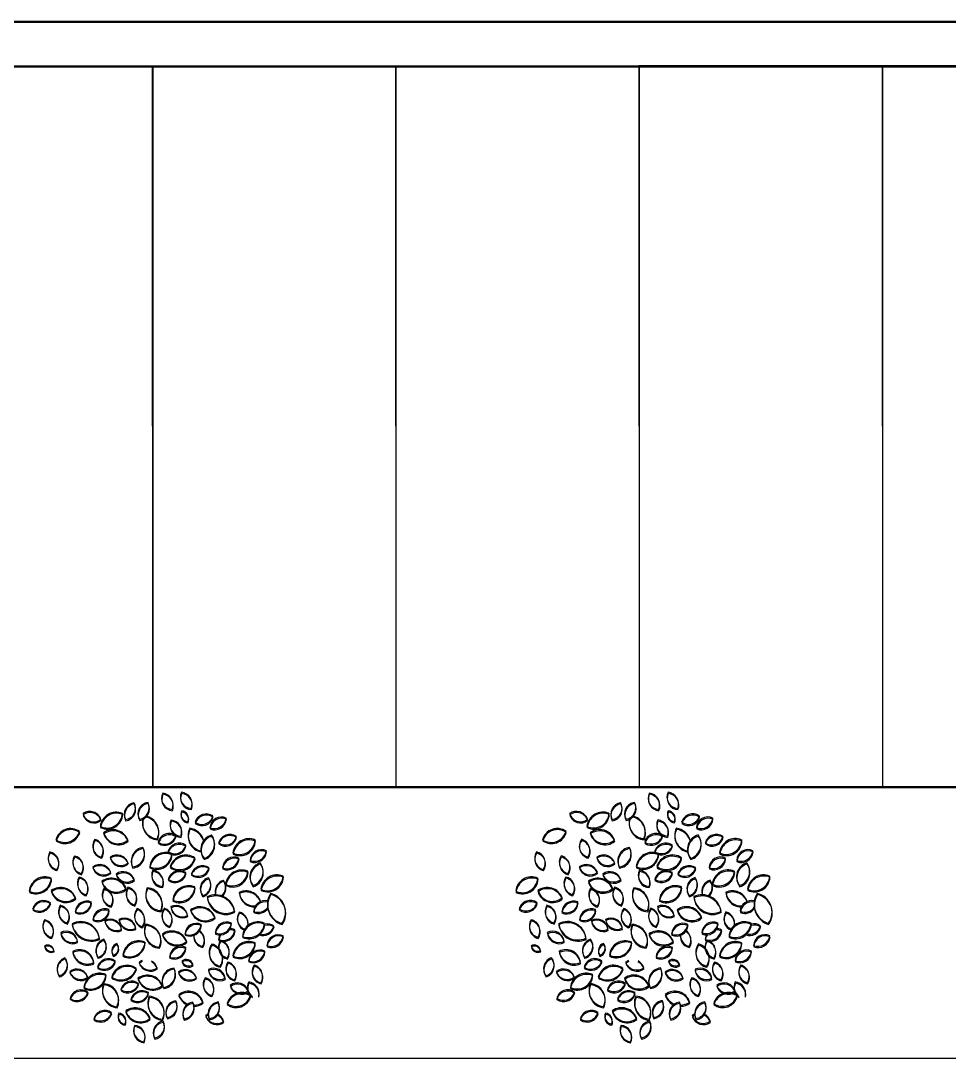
# Model space of a CAD drawing. Header units: inches. Extents: x 15 to 22798, y 21 to 21519.
# Drawn here: x 15857 to 15960.1, y 13372.7 to 13487.8 of the extents above; entities that cross this region are included whole.
import ezdxf

# ---------------------------------------------------------------- set-up
doc = ezdxf.new("R2010")
doc.units = ezdxf.units.IN
doc.header["$MEASUREMENT"] = 0
doc.layers.add('ARREDAMENTO', color=8, linetype='Continuous', lineweight=13)

msp = doc.modelspace()

# ---------------------------------------------------------------- linework, layer by layer
for p, q in [((15682.64, 13487.79), (16060.64, 13487.85)), ((15682.68, 13487.69), (16060.68, 13487.69)), ((16060.64, 13482.85), (15696.64, 13482.79)), ((16060.68, 13482.69), (15696.68, 13482.69)), ((15871.64, 13482.82), (15844.64, 13482.81)), ((15871.68, 13482.69), (15844.68, 13482.69)), ((15898.64, 13482.82), (15871.64, 13482.82)), ((15871.64, 13482.82), (15871.66, 13402.82)), ((15898.68, 13482.69), (15871.68, 13482.69)), ((15871.68, 13482.69), (15871.68, 13402.69)), ((15925.64, 13482.83), (15898.64, 13482.82)), ((15898.64, 13482.82), (15898.66, 13402.82)), ((15925.68, 13482.69), (15898.68, 13482.69)), ((15898.68, 13482.69), (15898.68, 13402.69)), ((15952.64, 13482.83), (15925.64, 13482.83)), ((15925.64, 13482.83), (15925.66, 13402.83)), ((15952.68, 13482.69), (15925.68, 13482.69)), ((15925.68, 13482.69), (15925.68, 13402.69)), ((15979.64, 13482.84), (15952.64, 13482.83)), ((15952.64, 13482.83), (15952.66, 13402.83)), ((15979.68, 13482.69), (15952.68, 13482.69)), ((15952.68, 13482.69), (15952.68, 13402.69)), ((16060.66, 13402.85), (15682.66, 13402.79)), ((16060.68, 13402.69), (15682.68, 13402.69)), ((14871.45, 13372.68), (16901.65, 13372.69)), ((15005.71, 13372.69), (16436.67, 13372.69)), ((15682.68, 13372.69), (16060.68, 13372.69))]:
    msp.add_line(p, q)
at = {"layer": 'ARREDAMENTO', "linetype": 'ByBlock', "lineweight": -3}
for centre, radius, start, end in [((15873.92, 13401.55), 1.26, 153.3945, 266.0501), ((15873.95, 13401.42), 1.26, 153.3851, 266.0407), ((15872.63, 13400.81), 1.31, 336.5737, 82.871), ((15872.66, 13400.69), 1.31, 336.5643, 82.8616), ((15876.01, 13401.67), 1.26, 154.579, 267.2346), ((15876.04, 13401.54), 1.26, 154.5696, 267.2252), ((15874.74, 13400.91), 1.31, 337.7581, 84.0554), ((15874.76, 13400.78), 1.31, 337.7487, 84.046), ((15927.92, 13401.55), 1.26, 153.3945, 266.0501), ((15927.95, 13401.42), 1.26, 153.3851, 266.0407), ((15926.63, 13400.82), 1.31, 336.5737, 82.871), ((15926.66, 13400.69), 1.31, 336.5643, 82.8616), ((15930.01, 13401.68), 1.26, 154.579, 267.2346), ((15930.04, 13401.54), 1.26, 154.5696, 267.2252), ((15928.74, 13400.91), 1.31, 337.7581, 84.0554), ((15928.76, 13400.78), 1.31, 337.7487, 84.046), ((15869.83, 13399.75), 1.31, 99.8817, 206.1791), ((15869.85, 13399.63), 1.31, 99.8723, 206.1697), ((15868.51, 13400.43), 1.26, 276.7026, 29.3582), ((15868.53, 13400.3), 1.26, 276.6932, 29.3488), ((15871.31, 13399.82), 1.26, 96.7026, 209.3582), ((15871.34, 13399.7), 1.26, 96.6932, 209.3488), ((15869.99, 13400.5), 1.31, 279.8817, 26.1791), ((15870.01, 13400.37), 1.31, 279.8723, 26.1697), ((15923.83, 13399.76), 1.31, 99.8817, 206.1791), ((15923.85, 13399.63), 1.31, 99.8723, 206.1697), ((15922.51, 13400.44), 1.26, 276.7026, 29.3582), ((15922.53, 13400.3), 1.26, 276.6932, 29.3488), ((15925.31, 13399.83), 1.26, 96.7026, 209.3582), ((15925.34, 13399.7), 1.26, 96.6932, 209.3488), ((15923.99, 13400.51), 1.31, 279.8817, 26.1791), ((15924.01, 13400.37), 1.31, 279.8723, 26.1697), ((15864.7, 13398.77), 1.31, 18.9013, 125.1986), ((15865.16, 13400.18), 1.26, 195.7222, 308.3778), ((15864.72, 13398.65), 1.31, 18.8919, 125.1892), ((15865.18, 13400.06), 1.26, 195.7128, 308.3684), ((15867.64, 13398.22), 1.78, 67.5372, 173.8345), ((15866.61, 13399.96), 1.72, 244.3581, 357.0136), ((15867.67, 13398.1), 1.78, 67.5278, 173.8251), ((15866.64, 13399.84), 1.72, 244.3487, 357.0042), ((15870.51, 13397.79), 1.84, 336.5737, 76.9164), ((15870.53, 13397.67), 1.84, 336.5643, 76.907), ((15875.64, 13399.77), 0.833, 153.3945, 266.0501), ((15875.66, 13399.65), 0.833, 153.3851, 266.0407), ((15874.79, 13399.29), 0.866, 336.5737, 82.871), ((15874.81, 13399.16), 0.866, 336.5643, 82.8616), ((15877.63, 13398.49), 1.31, 56.4501, 162.7474), ((15877.13, 13399.89), 1.26, 233.271, 345.9266), ((15877.66, 13398.37), 1.31, 56.4407, 162.738), ((15877.16, 13399.76), 1.26, 233.2616, 345.9172), ((15879.29, 13398.2), 1.26, 64.3581, 177.0136), ((15918.7, 13398.78), 1.31, 18.9013, 125.1986), ((15919.16, 13400.19), 1.26, 195.7222, 308.3778), ((15918.72, 13398.65), 1.31, 18.8919, 125.1892), ((15919.18, 13400.06), 1.26, 195.7128, 308.3684), ((15921.64, 13398.23), 1.78, 67.5372, 173.8345), ((15920.61, 13399.97), 1.72, 244.3581, 357.0136), ((15921.67, 13398.1), 1.78, 67.5278, 173.8251), ((15920.64, 13399.84), 1.72, 244.3487, 357.0042), ((15926.31, 13398.83), 1.77, 162.4114, 266.0501), ((15924.51, 13397.8), 1.84, 336.5737, 76.9164), ((15924.53, 13397.67), 1.84, 336.5643, 76.907), ((15929.64, 13399.78), 0.833, 153.3945, 266.0501), ((15929.66, 13399.65), 0.833, 153.3851, 266.0407), ((15928.79, 13399.3), 0.866, 336.5737, 82.871), ((15928.81, 13399.16), 0.866, 336.5643, 82.8616), ((15931.63, 13398.5), 1.31, 56.4501, 162.7474), ((15931.13, 13399.9), 1.26, 233.271, 345.9266), ((15931.66, 13398.37), 1.31, 56.4407, 162.738), ((15931.16, 13399.76), 1.26, 233.2616, 345.9172), ((15933.29, 13398.21), 1.26, 64.3581, 177.0136), ((15872.31, 13398.82), 1.77, 162.4114, 266.0501), ((15872.34, 13398.7), 1.77, 162.402, 266.0407), ((15874.87, 13398.59), 1.26, 154.579, 267.2346), ((15874.89, 13398.46), 1.26, 154.5696, 267.2252), ((15873.59, 13397.82), 1.31, 337.7581, 84.0554), ((15873.62, 13397.7), 1.31, 337.7487, 84.046), ((15877.37, 13397.43), 1.76, 153.3945, 259.2615), ((15875.56, 13396.4), 1.83, 14.268, 82.871), ((15878.53, 13399.48), 1.31, 247.5372, 353.8345), ((15879.32, 13398.07), 1.26, 64.3487, 177.0042), ((15878.56, 13399.35), 1.31, 247.5278, 353.8251), ((15926.34, 13398.7), 1.77, 162.402, 266.0407), ((15928.87, 13398.6), 1.26, 154.579, 267.2346), ((15928.89, 13398.46), 1.26, 154.5696, 267.2252), ((15927.59, 13397.83), 1.31, 337.7581, 84.0554), ((15927.62, 13397.7), 1.31, 337.7487, 84.046), ((15931.37, 13397.43), 1.76, 153.3945, 259.2615), ((15929.56, 13396.4), 1.83, 14.268, 82.871), ((15932.53, 13399.49), 1.31, 247.5372, 353.8345), ((15933.32, 13398.07), 1.26, 64.3487, 177.0042), ((15932.56, 13399.35), 1.31, 247.5278, 353.8251), ((15862.56, 13396.52), 1.66, 53.271, 165.9266), ((15861.91, 13398.37), 1.73, 236.4501, 342.7474), ((15862.59, 13396.4), 1.66, 53.2616, 165.9172), ((15861.93, 13398.24), 1.73, 236.4407, 342.738), ((15867.27, 13396.29), 1.76, 20.0053, 126.3026), ((15867.85, 13398.19), 1.69, 196.8262, 309.4817), ((15867.3, 13396.16), 1.76, 19.9959, 126.2932), ((15867.88, 13398.07), 1.69, 196.8168, 309.4723), ((15873.51, 13396.37), 1.26, 54.4555, 167.111), ((15872.99, 13397.76), 1.31, 237.6346, 343.9319), ((15873.54, 13396.24), 1.26, 54.4461, 167.1016), ((15873.01, 13397.63), 1.31, 237.6252, 343.9225), ((15877.39, 13397.3), 1.76, 153.3851, 259.2521), ((15875.59, 13396.27), 1.83, 14.2586, 82.8616), ((15878.67, 13395.88), 1.64, 105.863, 218.5186), ((15878.7, 13395.76), 1.64, 105.8536, 218.5092), ((15876.83, 13396.48), 1.71, 289.0421, 35.3395), ((15876.85, 13396.35), 1.71, 289.0327, 35.3301), ((15880.25, 13396.21), 1.31, 56.4501, 162.7474), ((15879.75, 13397.61), 1.26, 233.271, 345.9266), ((15880.27, 13396.09), 1.31, 56.4407, 162.738), ((15879.77, 13397.49), 1.26, 233.2616, 345.9172), ((15882.36, 13395.28), 1.78, 67.5372, 173.8345), ((15916.56, 13396.53), 1.66, 53.271, 165.9266), ((15915.91, 13398.37), 1.73, 236.4501, 342.7474), ((15916.59, 13396.4), 1.66, 53.2616, 165.9172), ((15915.93, 13398.24), 1.73, 236.4407, 342.738), ((15921.27, 13396.3), 1.76, 20.0053, 126.3026), ((15921.85, 13398.2), 1.69, 196.8262, 309.4817), ((15921.3, 13396.16), 1.76, 19.9959, 126.2932), ((15921.88, 13398.07), 1.69, 196.8168, 309.4723), ((15927.51, 13396.38), 1.26, 54.4555, 167.111), ((15926.99, 13397.77), 1.31, 237.6346, 343.9319), ((15927.54, 13396.24), 1.26, 54.4461, 167.1016), ((15927.01, 13397.63), 1.31, 237.6252, 343.9225), ((15931.39, 13397.3), 1.76, 153.3851, 259.2521), ((15929.59, 13396.27), 1.83, 14.2586, 82.8616), ((15932.67, 13395.89), 1.64, 105.863, 218.5186), ((15932.7, 13395.76), 1.64, 105.8536, 218.5092), ((15930.83, 13396.48), 1.71, 289.0421, 35.3395), ((15930.85, 13396.35), 1.71, 289.0327, 35.3301), ((15934.25, 13396.22), 1.31, 56.4501, 162.7474), ((15933.75, 13397.62), 1.26, 233.271, 345.9266), ((15934.27, 13396.09), 1.31, 56.4407, 162.738), ((15933.77, 13397.49), 1.26, 233.2616, 345.9172), ((15936.36, 13395.29), 1.78, 67.5372, 173.8345), ((15866.28, 13396.24), 1.26, 144.2345, 256.8901), ((15866.31, 13396.12), 1.26, 144.2252, 256.8807), ((15864.89, 13395.72), 1.31, 327.4137, 73.711), ((15864.92, 13395.6), 1.31, 327.4043, 73.7016), ((15870.83, 13394.57), 1.53, 98.7778, 205.0751), ((15870.86, 13394.45), 1.53, 98.7684, 205.0657), ((15869.3, 13395.39), 1.47, 275.5987, 28.2542), ((15869.32, 13395.26), 1.47, 275.5893, 28.2448), ((15874.63, 13395.24), 1.31, 56.4501, 162.7474), ((15874.13, 13396.64), 1.26, 233.271, 345.9266), ((15874.65, 13395.12), 1.31, 56.4407, 162.738), ((15874.15, 13396.52), 1.26, 233.2616, 345.9172), ((15881.33, 13397.02), 1.72, 244.3581, 357.0136), ((15882.39, 13395.15), 1.78, 67.5278, 173.8251), ((15881.36, 13396.89), 1.72, 244.3487, 357.0042), ((15920.28, 13396.25), 1.26, 144.2345, 256.8901), ((15920.31, 13396.12), 1.26, 144.2252, 256.8807), ((15918.89, 13395.73), 1.31, 327.4137, 73.711), ((15918.92, 13395.6), 1.31, 327.4043, 73.7016), ((15924.83, 13394.58), 1.53, 98.7778, 205.0751), ((15924.86, 13394.45), 1.53, 98.7684, 205.0657), ((15923.3, 13395.4), 1.47, 275.5987, 28.2542), ((15923.32, 13395.26), 1.47, 275.5893, 28.2448), ((15928.63, 13395.25), 1.31, 56.4501, 162.7474), ((15928.13, 13396.65), 1.26, 233.271, 345.9266), ((15928.65, 13395.12), 1.31, 56.4407, 162.738), ((15928.15, 13396.52), 1.26, 233.2616, 345.9172), ((15935.33, 13397.03), 1.72, 244.3581, 357.0136), ((15936.39, 13395.15), 1.78, 67.5278, 173.8251), ((15935.36, 13396.89), 1.72, 244.3487, 357.0042), ((15861.38, 13394.89), 1.31, 148.2422, 254.5395), ((15861.4, 13394.77), 1.31, 148.2328, 254.5301), ((15860, 13394.35), 1.26, 325.0631, 77.7187), ((15860.02, 13394.22), 1.26, 325.0537, 77.7093), ((15864.11, 13394.44), 1.31, 148.2422, 254.5395), ((15864.14, 13394.32), 1.31, 148.2328, 254.5301), ((15862.73, 13393.9), 1.26, 325.0631, 77.7187), ((15862.76, 13393.78), 1.26, 325.0537, 77.7093), ((15867.71, 13393.93), 1.31, 18.9013, 125.1986), ((15868.17, 13395.35), 1.26, 195.7222, 308.3778), ((15867.74, 13393.81), 1.31, 18.8919, 125.1892), ((15868.19, 13395.22), 1.26, 195.7128, 308.3684), ((15873.12, 13393.75), 1.78, 67.5372, 173.8345), ((15872.09, 13395.49), 1.72, 244.3581, 357.0136), ((15873.14, 13393.62), 1.78, 67.5278, 173.8251), ((15872.11, 13395.36), 1.72, 244.3487, 357.0042), ((15875.36, 13393.43), 1.81, 56.4501, 162.7474), ((15874.67, 13395.36), 1.74, 233.271, 345.9266), ((15875.38, 13393.3), 1.81, 56.4407, 162.738), ((15874.69, 13395.23), 1.74, 233.2616, 345.9172), ((15880.69, 13393.76), 1.26, 64.3581, 177.0136), ((15879.93, 13395.03), 1.31, 247.5372, 353.8345), ((15880.72, 13393.63), 1.26, 64.3487, 177.0042), ((15879.96, 13394.91), 1.31, 247.5278, 353.8251), ((15883.75, 13394.57), 1.26, 64.3581, 177.0136), ((15882.99, 13395.85), 1.31, 247.5372, 353.8345), ((15883.77, 13394.45), 1.26, 64.3487, 177.0042), ((15883.01, 13395.72), 1.31, 247.5278, 353.8251), ((15915.38, 13394.9), 1.31, 148.2422, 254.5395), ((15915.4, 13394.77), 1.31, 148.2328, 254.5301), ((15914, 13394.35), 1.26, 325.0631, 77.7187), ((15914.02, 13394.22), 1.26, 325.0537, 77.7093), ((15918.11, 13394.45), 1.31, 148.2422, 254.5395), ((15918.14, 13394.32), 1.31, 148.2328, 254.5301), ((15916.73, 13393.91), 1.26, 325.0631, 77.7187), ((15916.76, 13393.78), 1.26, 325.0537, 77.7093), ((15921.71, 13393.94), 1.31, 18.9013, 125.1986), ((15922.17, 13395.35), 1.26, 195.7222, 308.3778), ((15921.74, 13393.81), 1.31, 18.8919, 125.1892), ((15922.19, 13395.22), 1.26, 195.7128, 308.3684), ((15927.12, 13393.76), 1.78, 67.5372, 173.8345), ((15926.09, 13395.49), 1.72, 244.3581, 357.0136), ((15927.14, 13393.62), 1.78, 67.5278, 173.8251), ((15926.11, 13395.36), 1.72, 244.3487, 357.0042), ((15929.36, 13393.44), 1.81, 56.4501, 162.7474), ((15928.67, 13395.37), 1.74, 233.271, 345.9266), ((15929.38, 13393.3), 1.81, 56.4407, 162.738), ((15928.69, 13395.23), 1.74, 233.2616, 345.9172), ((15934.69, 13393.77), 1.26, 64.3581, 177.0136), ((15933.93, 13395.04), 1.31, 247.5372, 353.8345), ((15934.72, 13393.63), 1.26, 64.3487, 177.0042), ((15933.96, 13394.91), 1.31, 247.5278, 353.8251), ((15937.75, 13394.58), 1.26, 64.3581, 177.0136), ((15936.99, 13395.86), 1.31, 247.5372, 353.8345), ((15937.77, 13394.45), 1.26, 64.3487, 177.0042), ((15937.01, 13395.72), 1.31, 247.5278, 353.8251), ((15865.8, 13392.87), 1.31, 20.0053, 126.3026), ((15866.23, 13394.29), 1.26, 196.8262, 309.4817), ((15865.82, 13392.75), 1.31, 19.9959, 126.2932), ((15866.25, 13394.17), 1.26, 196.8168, 309.4723), ((15877.21, 13392.74), 1.31, 56.4501, 162.7474), ((15876.71, 13394.14), 1.26, 233.271, 345.9266), ((15877.24, 13392.62), 1.31, 56.4407, 162.738), ((15876.74, 13394.02), 1.26, 233.2616, 345.9172), ((15884.06, 13392.83), 1.59, 105.863, 218.5186), ((15884.09, 13392.71), 1.59, 105.8536, 218.5092), ((15882.28, 13393.41), 1.65, 289.0421, 35.3395), ((15882.31, 13393.28), 1.65, 289.0327, 35.3301), ((15919.8, 13392.88), 1.31, 20.0053, 126.3026), ((15920.23, 13394.3), 1.26, 196.8262, 309.4817), ((15919.82, 13392.75), 1.31, 19.9959, 126.2932), ((15920.25, 13394.17), 1.26, 196.8168, 309.4723), ((15931.21, 13392.75), 1.31, 56.4501, 162.7474), ((15930.71, 13394.15), 1.26, 233.271, 345.9266), ((15931.24, 13392.62), 1.31, 56.4407, 162.738), ((15930.74, 13394.02), 1.26, 233.2616, 345.9172), ((15938.06, 13392.84), 1.59, 105.863, 218.5186), ((15938.09, 13392.71), 1.59, 105.8536, 218.5092), ((15936.28, 13393.41), 1.65, 289.0421, 35.3395), ((15936.31, 13393.28), 1.65, 289.0327, 35.3301), ((15859.74, 13391.03), 1.78, 67.5372, 173.8345), ((15858.71, 13392.77), 1.72, 244.3581, 357.0136), ((15859.77, 13390.91), 1.78, 67.5278, 173.8251), ((15858.74, 13392.65), 1.72, 244.3487, 357.0042), ((15864.63, 13392.1), 1.31, 148.2422, 254.5395), ((15864.66, 13391.98), 1.31, 148.2328, 254.5301), ((15863.25, 13391.56), 1.26, 325.0631, 77.7187), ((15863.28, 13391.44), 1.26, 325.0537, 77.7093), ((15867.08, 13390.91), 1.76, 20.0053, 126.3026), ((15867.1, 13390.79), 1.76, 19.9959, 126.2932), ((15868.4, 13392.08), 1.31, 20.0053, 126.3026), ((15868.83, 13393.5), 1.26, 196.8262, 309.4817), ((15868.43, 13391.95), 1.31, 19.9959, 126.2932), ((15868.86, 13393.37), 1.26, 196.8168, 309.4723), ((15872.83, 13393.01), 1.26, 154.579, 267.2346), ((15872.85, 13392.88), 1.26, 154.5696, 267.2252), ((15871.55, 13392.24), 1.31, 337.7581, 84.0554), ((15871.58, 13392.12), 1.31, 337.7487, 84.046), ((15874.65, 13392.18), 1.31, 57.6346, 163.9319), ((15874.12, 13393.57), 1.26, 234.4555, 347.111), ((15874.68, 13392.06), 1.31, 57.6252, 163.9225), ((15874.15, 13393.44), 1.26, 234.4461, 347.1016), ((15878.22, 13391.51), 1.26, 105.8142, 218.4698), ((15878.25, 13391.38), 1.26, 105.8048, 218.4604), ((15876.81, 13391.96), 1.31, 288.9933, 35.2907), ((15876.84, 13391.84), 1.31, 288.9839, 35.2813), ((15881.55, 13391.8), 1.78, 67.5372, 173.8345), ((15880.52, 13393.54), 1.72, 244.3581, 357.0136), ((15881.58, 13391.68), 1.78, 67.5278, 173.8251), ((15880.55, 13393.41), 1.72, 244.3487, 357.0042), ((15885.47, 13391.26), 1.78, 67.5372, 173.8345), ((15884.44, 13392.99), 1.72, 244.3581, 357.0136), ((15885.5, 13391.13), 1.78, 67.5278, 173.8251), ((15884.47, 13392.87), 1.72, 244.3487, 357.0042), ((15913.74, 13391.04), 1.78, 67.5372, 173.8345), ((15912.71, 13392.78), 1.72, 244.3581, 357.0136), ((15913.77, 13390.91), 1.78, 67.5278, 173.8251), ((15912.74, 13392.65), 1.72, 244.3487, 357.0042), ((15918.63, 13392.11), 1.31, 148.2422, 254.5395), ((15918.66, 13391.98), 1.31, 148.2328, 254.5301), ((15917.25, 13391.57), 1.26, 325.0631, 77.7187), ((15917.28, 13391.44), 1.26, 325.0537, 77.7093), ((15921.08, 13390.92), 1.76, 20.0053, 126.3026), ((15921.1, 13390.79), 1.76, 19.9959, 126.2932), ((15922.4, 13392.08), 1.31, 20.0053, 126.3026), ((15922.83, 13393.51), 1.26, 196.8262, 309.4817), ((15922.43, 13391.95), 1.31, 19.9959, 126.2932), ((15922.86, 13393.37), 1.26, 196.8168, 309.4723), ((15926.83, 13393.02), 1.26, 154.579, 267.2346), ((15926.85, 13392.88), 1.26, 154.5696, 267.2252), ((15925.55, 13392.25), 1.31, 337.7581, 84.0554), ((15925.58, 13392.12), 1.31, 337.7487, 84.046), ((15928.65, 13392.19), 1.31, 57.6346, 163.9319), ((15928.12, 13393.58), 1.26, 234.4555, 347.111), ((15928.68, 13392.06), 1.31, 57.6252, 163.9225), ((15928.15, 13393.44), 1.26, 234.4461, 347.1016), ((15932.22, 13391.52), 1.26, 105.8142, 218.4698), ((15932.25, 13391.38), 1.26, 105.8048, 218.4604), ((15930.81, 13391.97), 1.31, 288.9933, 35.2907), ((15930.84, 13391.84), 1.31, 288.9839, 35.2813), ((15935.55, 13391.81), 1.78, 67.5372, 173.8345), ((15934.52, 13393.55), 1.72, 244.3581, 357.0136), ((15935.58, 13391.68), 1.78, 67.5278, 173.8251), ((15934.55, 13393.41), 1.72, 244.3487, 357.0042), ((15939.47, 13391.26), 1.78, 67.5372, 173.8345), ((15938.44, 13393), 1.72, 244.3581, 357.0136), ((15939.5, 13391.13), 1.78, 67.5278, 173.8251), ((15938.47, 13392.87), 1.72, 244.3487, 357.0042), ((15861.46, 13389.87), 1.76, 20.0053, 126.3026), ((15861.49, 13389.75), 1.76, 19.9959, 126.2932), ((15867.65, 13392.82), 1.69, 196.8262, 309.4817), ((15867.68, 13392.69), 1.69, 196.8168, 309.4723), ((15867.38, 13390.84), 1.31, 148.2422, 254.5395), ((15867.41, 13390.71), 1.31, 148.2328, 254.5301), ((15866, 13390.3), 1.26, 325.0631, 77.7187), ((15866.03, 13390.17), 1.26, 325.0537, 77.7093), ((15870.04, 13390.96), 1.31, 147.4137, 253.711), ((15870.06, 13390.83), 1.31, 147.4043, 253.7016), ((15868.65, 13390.44), 1.26, 324.2345, 76.8901), ((15868.67, 13390.31), 1.26, 324.2252, 76.8807), ((15872.68, 13390.84), 1.77, 154.579, 267.2346), ((15872.7, 13390.72), 1.77, 154.5696, 267.2252), ((15870.89, 13389.78), 1.84, 337.7581, 84.0554), ((15870.92, 13389.65), 1.84, 337.7487, 84.046), ((15875.68, 13390.05), 1.78, 67.5372, 173.8345), ((15874.65, 13391.79), 1.72, 244.3581, 357.0136), ((15875.71, 13389.92), 1.78, 67.5278, 173.8251), ((15874.67, 13391.66), 1.72, 244.3487, 357.0042), ((15879.88, 13391.22), 1.26, 105.863, 198.5234), ((15879.9, 13391.1), 1.26, 105.8536, 198.514), ((15878.47, 13391.68), 1.31, 312.1666, 35.3395), ((15878.49, 13391.55), 1.31, 312.1572, 35.3301), ((15915.46, 13389.88), 1.76, 20.0053, 126.3026), ((15916.04, 13391.79), 1.69, 196.8262, 309.4817), ((15915.49, 13389.75), 1.76, 19.9959, 126.2932), ((15921.65, 13392.83), 1.69, 196.8262, 309.4817), ((15921.68, 13392.69), 1.69, 196.8168, 309.4723), ((15921.38, 13390.85), 1.31, 148.2422, 254.5395), ((15921.41, 13390.71), 1.31, 148.2328, 254.5301), ((15920, 13390.31), 1.26, 325.0631, 77.7187), ((15920.03, 13390.17), 1.26, 325.0537, 77.7093), ((15924.04, 13390.97), 1.31, 147.4137, 253.711), ((15924.06, 13390.83), 1.31, 147.4043, 253.7016), ((15922.65, 13390.45), 1.26, 324.2345, 76.8901), ((15922.67, 13390.31), 1.26, 324.2252, 76.8807), ((15926.68, 13390.85), 1.77, 154.579, 267.2346), ((15926.7, 13390.72), 1.77, 154.5696, 267.2252), ((15924.89, 13389.78), 1.84, 337.7581, 84.0554), ((15924.92, 13389.65), 1.84, 337.7487, 84.046), ((15929.68, 13390.06), 1.78, 67.5372, 173.8345), ((15928.65, 13391.79), 1.72, 244.3581, 357.0136), ((15929.71, 13389.92), 1.78, 67.5278, 173.8251), ((15928.67, 13391.66), 1.72, 244.3487, 357.0042), ((15933.88, 13391.23), 1.26, 105.863, 198.5234), ((15933.9, 13391.1), 1.26, 105.8536, 198.514), ((15932.47, 13391.69), 1.31, 312.1666, 35.3395), ((15932.49, 13391.55), 1.31, 312.1572, 35.3301), ((15859.58, 13388.93), 1.26, 53.271, 165.9266), ((15862.04, 13391.78), 1.69, 196.8262, 309.4817), ((15862.06, 13391.65), 1.69, 196.8168, 309.4723), ((15878.65, 13388.68), 2.14, 8.8698, 115.1671), ((15879.79, 13390.83), 2.06, 185.6907, 298.3462), ((15878.67, 13388.56), 2.14, 8.8604, 115.1577), ((15879.81, 13390.7), 2.06, 185.6813, 298.3368), ((15882.02, 13389.53), 1.73, 18.4829, 115.2159), ((15882.94, 13391.26), 1.66, 185.7395, 275.1403), ((15882.05, 13389.41), 1.73, 18.4735, 115.2065), ((15882.96, 13391.14), 1.66, 185.7301, 275.1309), ((15884.14, 13388.92), 1.26, 75.6132, 177.0136), ((15886.64, 13389.78), 2.22, 147.4137, 253.711), ((15886.67, 13389.66), 2.22, 147.4043, 253.7016), ((15884.29, 13388.9), 2.13, 324.2345, 76.8901), ((15884.31, 13388.77), 2.13, 324.2252, 76.8807), ((15913.58, 13388.94), 1.26, 53.271, 165.9266), ((15916.06, 13391.65), 1.69, 196.8168, 309.4723), ((15932.65, 13388.69), 2.14, 8.8698, 115.1671), ((15933.79, 13390.83), 2.06, 185.6907, 298.3462), ((15932.67, 13388.56), 2.14, 8.8604, 115.1577), ((15933.81, 13390.7), 2.06, 185.6813, 298.3368), ((15936.02, 13389.54), 1.73, 18.4829, 115.2159), ((15936.94, 13391.27), 1.66, 185.7395, 275.1403), ((15936.05, 13389.41), 1.73, 18.4735, 115.2065), ((15936.96, 13391.14), 1.66, 185.7301, 275.1309), ((15938.14, 13388.93), 1.26, 75.6132, 177.0136), ((15940.64, 13389.79), 2.22, 147.4137, 253.711), ((15940.67, 13389.66), 2.22, 147.4043, 253.7016), ((15938.29, 13388.91), 2.13, 324.2345, 76.8901), ((15938.31, 13388.77), 2.13, 324.2252, 76.8807), ((15859.09, 13390.33), 1.31, 236.4501, 342.7474), ((15859.61, 13388.81), 1.26, 53.2616, 165.9172), ((15859.11, 13390.21), 1.31, 236.4407, 342.738), ((15862.54, 13388.97), 1.31, 148.2422, 254.5395), ((15862.57, 13388.84), 1.31, 148.2328, 254.5301), ((15861.16, 13388.43), 1.26, 325.0631, 77.7187), ((15861.19, 13388.3), 1.26, 325.0537, 77.7093), ((15864.39, 13388.81), 1.31, 68.3658, 174.6631), ((15863.61, 13390.08), 1.26, 245.1866, 357.8422), ((15864.41, 13388.69), 1.31, 68.3564, 174.6537), ((15863.63, 13389.96), 1.26, 245.1772, 357.8328), ((15866.35, 13387.96), 1.31, 68.3658, 174.6631), ((15865.57, 13389.22), 1.26, 245.1866, 357.8422), ((15866.37, 13387.83), 1.31, 68.3564, 174.6537), ((15865.6, 13389.1), 1.26, 245.1772, 357.8328), ((15870.92, 13388.48), 1.26, 138.741, 251.3966), ((15870.94, 13388.35), 1.26, 138.7316, 251.3872), ((15869.48, 13388.09), 1.31, 321.9201, 68.2175), ((15869.51, 13387.97), 1.31, 321.9107, 68.2081), ((15874.01, 13388.53), 1.31, 141.9201, 248.2175), ((15874.03, 13388.41), 1.31, 141.9107, 248.2081), ((15872.57, 13388.14), 1.26, 318.741, 71.3966), ((15872.6, 13388.02), 1.26, 318.7316, 71.3872), ((15874.26, 13388.33), 1.31, 8.8698, 115.1671), ((15874.96, 13389.64), 1.26, 185.6907, 298.3462), ((15874.28, 13388.21), 1.31, 8.8604, 115.1577), ((15874.98, 13389.52), 1.26, 185.6813, 298.3368), ((15876.93, 13387.74), 1.76, 20.0053, 126.3026), ((15877.51, 13389.64), 1.69, 196.8262, 309.4817), ((15876.96, 13387.61), 1.76, 19.9959, 126.2932), ((15877.53, 13389.52), 1.69, 196.8168, 309.4723), ((15883.38, 13390.19), 1.31, 247.5372, 324.706), ((15884.16, 13388.79), 1.26, 75.6038, 177.0042), ((15883.41, 13390.07), 1.31, 247.5278, 324.6966), ((15913.09, 13390.34), 1.31, 236.4501, 342.7474), ((15913.61, 13388.81), 1.26, 53.2616, 165.9172), ((15913.11, 13390.21), 1.31, 236.4407, 342.738), ((15916.54, 13388.98), 1.31, 148.2422, 254.5395), ((15916.57, 13388.84), 1.31, 148.2328, 254.5301), ((15915.16, 13388.43), 1.26, 325.0631, 77.7187), ((15915.19, 13388.3), 1.26, 325.0537, 77.7093), ((15918.39, 13388.82), 1.31, 68.3658, 174.6631), ((15917.61, 13390.09), 1.26, 245.1866, 357.8422), ((15918.41, 13388.69), 1.31, 68.3564, 174.6537), ((15917.63, 13389.96), 1.26, 245.1772, 357.8328), ((15920.35, 13387.96), 1.31, 68.3658, 174.6631), ((15919.57, 13389.23), 1.26, 245.1866, 357.8422), ((15920.37, 13387.83), 1.31, 68.3564, 174.6537), ((15919.6, 13389.1), 1.26, 245.1772, 357.8328), ((15924.92, 13388.48), 1.26, 138.741, 251.3966), ((15924.94, 13388.35), 1.26, 138.7316, 251.3872), ((15923.48, 13388.1), 1.31, 321.9201, 68.2175), ((15923.51, 13387.97), 1.31, 321.9107, 68.2081), ((15928.01, 13388.54), 1.31, 141.9201, 248.2175), ((15928.03, 13388.41), 1.31, 141.9107, 248.2081), ((15926.57, 13388.15), 1.26, 318.741, 71.3966), ((15926.6, 13388.02), 1.26, 318.7316, 71.3872), ((15928.26, 13388.34), 1.31, 8.8698, 115.1671), ((15928.96, 13389.65), 1.26, 185.6907, 298.3462), ((15928.28, 13388.21), 1.31, 8.8604, 115.1577), ((15928.98, 13389.52), 1.26, 185.6813, 298.3368), ((15930.93, 13387.75), 1.76, 20.0053, 126.3026), ((15931.51, 13389.65), 1.69, 196.8262, 309.4817), ((15930.96, 13387.61), 1.76, 19.9959, 126.2932), ((15931.53, 13389.52), 1.69, 196.8168, 309.4723), ((15937.38, 13390.2), 1.31, 247.5372, 324.706), ((15938.16, 13388.79), 1.26, 75.6038, 177.0042), ((15937.41, 13390.07), 1.31, 247.5278, 324.6966), ((15860.79, 13387.36), 1.31, 148.2422, 254.5395), ((15860.81, 13387.24), 1.31, 148.2328, 254.5301), ((15859.41, 13386.82), 1.26, 325.0631, 77.7187), ((15859.43, 13386.7), 1.26, 325.0537, 77.7093), ((15863.71, 13385.79), 2.06, 5.6907, 118.3462), ((15866.96, 13386.86), 1.26, 5.6907, 118.3462), ((15867.66, 13388.17), 1.31, 188.8698, 295.1671), ((15866.98, 13386.74), 1.26, 5.6813, 118.3368), ((15867.68, 13388.05), 1.31, 188.8604, 295.1577), ((15868.54, 13386.98), 1.26, 5.6907, 118.3462), ((15869.23, 13388.29), 1.31, 188.8698, 295.1671), ((15868.56, 13386.85), 1.26, 5.6813, 118.3368), ((15869.26, 13388.17), 1.31, 188.8604, 295.1577), ((15882.33, 13388.19), 1.26, 145.0631, 250.1681), ((15882.35, 13388.07), 1.26, 145.0537, 250.1587), ((15880.95, 13387.65), 1.31, 348.9611, 74.5395), ((15880.97, 13387.53), 1.31, 348.9517, 74.5301), ((15914.79, 13387.37), 1.31, 148.2422, 254.5395), ((15914.81, 13387.24), 1.31, 148.2328, 254.5301), ((15913.41, 13386.83), 1.26, 325.0631, 77.7187), ((15913.43, 13386.7), 1.26, 325.0537, 77.7093), ((15917.71, 13385.8), 2.06, 5.6907, 118.3462), ((15920.96, 13386.87), 1.26, 5.6907, 118.3462), ((15921.66, 13388.18), 1.31, 188.8698, 295.1671), ((15920.98, 13386.74), 1.26, 5.6813, 118.3368), ((15921.68, 13388.05), 1.31, 188.8604, 295.1577), ((15922.54, 13386.99), 1.26, 5.6907, 118.3462), ((15923.23, 13388.3), 1.31, 188.8698, 295.1671), ((15922.56, 13386.85), 1.26, 5.6813, 118.3368), ((15923.26, 13388.17), 1.31, 188.8604, 295.1577), ((15936.33, 13388.2), 1.26, 145.0631, 250.1681), ((15936.35, 13388.07), 1.26, 145.0537, 250.1587), ((15934.95, 13387.66), 1.31, 348.9611, 74.5395), ((15934.97, 13387.53), 1.31, 348.9517, 74.5301), ((15862.07, 13385.52), 1.26, 5.6907, 118.3462), ((15864.85, 13387.94), 2.14, 188.8698, 295.1671), ((15863.73, 13385.67), 2.06, 5.6813, 118.3368), ((15864.87, 13387.82), 2.14, 188.8604, 295.1577), ((15872.6, 13386.84), 1.84, 157.7581, 264.0554), ((15872.62, 13386.72), 1.84, 157.7487, 264.046), ((15870.81, 13385.77), 1.77, 334.579, 87.2346), ((15870.84, 13385.65), 1.77, 334.5696, 87.2252), ((15873.8, 13385.05), 1.76, 20.0053, 126.3026), ((15876.52, 13386.4), 1.26, 64.3581, 177.0136), ((15875.76, 13387.67), 1.31, 247.5372, 353.8345), ((15876.54, 13386.27), 1.26, 64.3487, 177.0042), ((15875.79, 13387.55), 1.31, 247.5278, 353.8251), ((15876.11, 13385.78), 1.31, 328.2422, 57.6123), ((15876.13, 13385.66), 1.31, 328.2328, 57.6029), ((15879.88, 13386.54), 1.26, 65.1866, 177.8422), ((15879.11, 13387.81), 1.31, 248.3658, 354.6631), ((15879.91, 13386.42), 1.26, 65.1772, 177.8328), ((15879.13, 13387.68), 1.31, 248.3564, 354.6537), ((15879.5, 13387.07), 1.31, 247.5372, 353.8345), ((15879.53, 13386.95), 1.31, 247.5278, 353.8251), ((15880.26, 13385.8), 1.26, 64.3581, 93.7343), ((15880.28, 13385.67), 1.26, 64.3487, 93.7249), ((15883.36, 13386.11), 1.72, 64.3581, 177.0136), ((15882.33, 13387.85), 1.78, 247.5372, 353.8345), ((15883.39, 13385.99), 1.72, 64.3487, 177.0042), ((15882.36, 13387.72), 1.78, 247.5278, 353.8251), ((15883.91, 13387.69), 1.26, 250.9353, 345.9266), ((15883.93, 13387.56), 1.26, 250.9259, 345.9172), ((15884.41, 13386.29), 1.31, 56.4501, 103.7489), ((15884.43, 13386.16), 1.31, 56.4407, 103.7395), ((15916.07, 13385.53), 1.26, 5.6907, 118.3462), ((15918.85, 13387.95), 2.14, 188.8698, 295.1671), ((15917.73, 13385.67), 2.06, 5.6813, 118.3368), ((15918.87, 13387.82), 2.14, 188.8604, 295.1577), ((15926.6, 13386.85), 1.84, 157.7581, 264.0554), ((15926.62, 13386.72), 1.84, 157.7487, 264.046), ((15924.81, 13385.78), 1.77, 334.579, 87.2346), ((15924.84, 13385.65), 1.77, 334.5696, 87.2252), ((15927.8, 13385.06), 1.76, 20.0053, 126.3026), ((15930.52, 13386.41), 1.26, 64.3581, 177.0136), ((15929.76, 13387.68), 1.31, 247.5372, 353.8345), ((15930.54, 13386.27), 1.26, 64.3487, 177.0042), ((15929.79, 13387.55), 1.31, 247.5278, 353.8251), ((15930.11, 13385.79), 1.31, 328.2422, 57.6123), ((15930.13, 13385.66), 1.31, 328.2328, 57.6029), ((15933.88, 13386.55), 1.26, 65.1866, 177.8422), ((15933.11, 13387.82), 1.31, 248.3658, 354.6631), ((15933.91, 13386.42), 1.26, 65.1772, 177.8328), ((15933.13, 13387.68), 1.31, 248.3564, 354.6537), ((15933.5, 13387.08), 1.31, 247.5372, 353.8345), ((15933.53, 13386.95), 1.31, 247.5278, 353.8251), ((15934.26, 13385.81), 1.26, 64.3581, 93.7343), ((15934.28, 13385.67), 1.26, 64.3487, 93.7249), ((15937.36, 13386.12), 1.72, 64.3581, 177.0136), ((15936.33, 13387.86), 1.78, 247.5372, 353.8345), ((15937.39, 13385.99), 1.72, 64.3487, 177.0042), ((15936.36, 13387.72), 1.78, 247.5278, 353.8251), ((15937.91, 13387.7), 1.26, 250.9353, 345.9266), ((15937.93, 13387.56), 1.26, 250.9259, 345.9172), ((15938.41, 13386.3), 1.31, 56.4501, 103.7489), ((15938.43, 13386.16), 1.31, 56.4407, 103.7395), ((15862.77, 13386.83), 1.31, 188.8698, 295.1671), ((15862.1, 13385.4), 1.26, 5.6813, 118.3368), ((15862.79, 13386.71), 1.31, 188.8604, 295.1577), ((15866.68, 13384.66), 1.31, 108.9933, 215.2907), ((15866.7, 13384.53), 1.31, 108.9839, 215.2813), ((15865.27, 13385.11), 1.26, 285.8142, 38.4698), ((15865.29, 13384.99), 1.26, 285.8048, 38.4604), ((15870.14, 13383.93), 1.78, 67.5372, 173.8345), ((15869.11, 13385.67), 1.72, 244.3581, 357.0136), ((15870.17, 13383.81), 1.78, 67.5278, 173.8251), ((15874.38, 13386.95), 1.69, 196.8262, 309.4817), ((15873.83, 13384.93), 1.76, 19.9959, 126.2932), ((15874.4, 13386.83), 1.69, 196.8168, 309.4723), ((15877.49, 13386.32), 1.26, 174.0689, 257.7187), ((15877.51, 13386.2), 1.26, 174.0595, 257.7093), ((15880.24, 13385.06), 1.26, 145.0631, 257.7187), ((15880.26, 13385.8), 1.26, 146.0247, 177.0136), ((15880.26, 13384.93), 1.26, 145.0537, 257.7093), ((15880.28, 13385.67), 1.26, 146.0153, 177.0042), ((15878.86, 13384.52), 1.31, 328.2422, 74.5395), ((15878.88, 13384.39), 1.31, 328.2328, 74.5301), ((15882.36, 13383.86), 1.78, 67.5372, 173.8345), ((15885.62, 13385.13), 1.26, 64.3581, 177.0136), ((15884.86, 13386.41), 1.31, 247.5372, 353.8345), ((15885.64, 13385.01), 1.26, 64.3487, 177.0042), ((15884.89, 13386.28), 1.31, 247.5278, 353.8251), ((15916.77, 13386.84), 1.31, 188.8698, 295.1671), ((15916.1, 13385.4), 1.26, 5.6813, 118.3368), ((15916.79, 13386.71), 1.31, 188.8604, 295.1577), ((15920.68, 13384.66), 1.31, 108.9933, 215.2907), ((15920.7, 13384.53), 1.31, 108.9839, 215.2813), ((15919.27, 13385.12), 1.26, 285.8142, 38.4698), ((15919.29, 13384.99), 1.26, 285.8048, 38.4604), ((15924.14, 13383.94), 1.78, 67.5372, 173.8345), ((15923.11, 13385.68), 1.72, 244.3581, 357.0136), ((15924.17, 13383.81), 1.78, 67.5278, 173.8251), ((15928.38, 13386.96), 1.69, 196.8262, 309.4817), ((15927.83, 13384.93), 1.76, 19.9959, 126.2932), ((15928.4, 13386.83), 1.69, 196.8168, 309.4723), ((15931.49, 13386.33), 1.26, 174.0689, 257.7187), ((15931.51, 13386.2), 1.26, 174.0595, 257.7093), ((15934.24, 13385.07), 1.26, 145.0631, 257.7187), ((15934.26, 13385.81), 1.26, 146.0247, 177.0136), ((15934.26, 13384.93), 1.26, 145.0537, 257.7093), ((15934.28, 13385.67), 1.26, 146.0153, 177.0042), ((15932.86, 13384.53), 1.31, 328.2422, 74.5395), ((15932.88, 13384.39), 1.31, 328.2328, 74.5301), ((15936.36, 13383.86), 1.78, 67.5372, 173.8345), ((15939.62, 13385.14), 1.26, 64.3581, 177.0136), ((15938.86, 13386.42), 1.31, 247.5372, 353.8345), ((15939.64, 13385.01), 1.26, 64.3487, 177.0042), ((15938.89, 13386.28), 1.31, 247.5278, 353.8251), ((15860.02, 13384.55), 0.702, 5.6907, 118.3462), ((15860.41, 13385.28), 0.73, 188.8698, 295.1671), ((15860.04, 13384.43), 0.702, 5.6813, 118.3368), ((15860.43, 13385.16), 0.73, 188.8604, 295.1577), ((15863.56, 13383.14), 1.59, 5.7395, 118.395), ((15864.44, 13384.8), 1.66, 188.9186, 295.2159), ((15863.58, 13383.01), 1.59, 5.7301, 118.3856), ((15864.46, 13384.67), 1.66, 188.9092, 295.2065), ((15868, 13384.61), 0.859, 108.9933, 215.2907), ((15868.02, 13384.49), 0.859, 108.9839, 215.2813), ((15867.07, 13384.91), 0.826, 285.8142, 38.4698), ((15867.09, 13384.79), 0.826, 285.8048, 38.4604), ((15869.13, 13385.55), 1.72, 244.3487, 357.0042), ((15874.81, 13383.85), 1.26, 64.3581, 177.0136), ((15874.05, 13385.12), 1.31, 247.5372, 353.8345), ((15874.83, 13383.72), 1.26, 64.3487, 177.0042), ((15874.07, 13385), 1.31, 247.5278, 353.8251), ((15879.52, 13384.44), 1.58, 144.2345, 256.8901), ((15879.55, 13384.32), 1.58, 144.2252, 256.8807), ((15877.79, 13383.79), 1.64, 327.4137, 73.711), ((15877.81, 13383.66), 1.64, 327.4043, 73.7016), ((15881.33, 13385.59), 1.72, 244.3581, 357.0136), ((15882.38, 13383.73), 1.78, 67.5278, 173.8251), ((15881.35, 13385.47), 1.72, 244.3487, 357.0042), ((15883.58, 13383.44), 1.26, 64.3581, 177.0136), ((15882.82, 13384.71), 1.31, 247.5372, 353.8345), ((15883.6, 13383.31), 1.26, 64.3487, 177.0042), ((15882.84, 13384.59), 1.31, 247.5278, 353.8251), ((15914.02, 13384.56), 0.702, 5.6907, 118.3462), ((15914.41, 13385.29), 0.73, 188.8698, 295.1671), ((15914.04, 13384.43), 0.702, 5.6813, 118.3368), ((15914.43, 13385.16), 0.73, 188.8604, 295.1577), ((15917.56, 13383.15), 1.59, 5.7395, 118.395), ((15918.44, 13384.81), 1.66, 188.9186, 295.2159), ((15917.58, 13383.01), 1.59, 5.7301, 118.3856), ((15918.46, 13384.67), 1.66, 188.9092, 295.2065), ((15922, 13384.62), 0.859, 108.9933, 215.2907), ((15922.02, 13384.49), 0.859, 108.9839, 215.2813), ((15921.07, 13384.92), 0.826, 285.8142, 38.4698), ((15921.09, 13384.79), 0.826, 285.8048, 38.4604), ((15923.13, 13385.55), 1.72, 244.3487, 357.0042), ((15928.81, 13383.86), 1.26, 64.3581, 177.0136), ((15928.05, 13385.13), 1.31, 247.5372, 353.8345), ((15928.83, 13383.72), 1.26, 64.3487, 177.0042), ((15928.07, 13385), 1.31, 247.5278, 353.8251), ((15933.52, 13384.45), 1.58, 144.2345, 256.8901), ((15933.55, 13384.32), 1.58, 144.2252, 256.8807), ((15931.79, 13383.8), 1.64, 327.4137, 73.711), ((15931.81, 13383.66), 1.64, 327.4043, 73.7016), ((15935.33, 13385.6), 1.72, 244.3581, 357.0136), ((15936.38, 13383.73), 1.78, 67.5278, 173.8251), ((15935.35, 13385.47), 1.72, 244.3487, 357.0042), ((15937.58, 13383.45), 1.26, 64.3581, 177.0136), ((15936.82, 13384.72), 1.31, 247.5372, 353.8345), ((15937.6, 13383.31), 1.26, 64.3487, 177.0042), ((15936.84, 13384.59), 1.31, 247.5278, 353.8251), ((15862.37, 13382.59), 1.31, 108.9933, 215.2907), ((15862.4, 13382.47), 1.31, 108.9839, 215.2813), ((15860.96, 13383.05), 1.26, 285.8142, 38.4698), ((15860.98, 13382.92), 1.26, 285.8048, 38.4604), ((15866.78, 13382.48), 1.26, 53.271, 165.9266), ((15866.28, 13383.88), 1.31, 236.4501, 342.7474), ((15866.8, 13382.35), 1.26, 53.2616, 165.9172), ((15866.3, 13383.75), 1.31, 236.4407, 342.738), ((15870.97, 13382.36), 1.26, 111.9047, 129.4817), ((15871.4, 13383.78), 1.31, 200.0053, 306.3026), ((15870.99, 13382.24), 1.26, 111.8953, 129.4723), ((15870.97, 13382.36), 1.26, 16.8262, 62.6117), ((15870.99, 13382.24), 1.26, 16.8168, 62.6023), ((15875.4, 13382.87), 0.777, 15.7222, 128.3778), ((15875.68, 13383.74), 0.808, 198.9013, 305.1986), ((15875.42, 13382.74), 0.777, 15.7128, 128.3684), ((15875.71, 13383.61), 0.808, 198.8919, 305.1892), ((15881.05, 13382.62), 1.26, 144.2345, 256.8901), ((15881.07, 13382.5), 1.26, 144.2252, 256.8807), ((15879.66, 13382.1), 1.31, 327.4137, 73.711), ((15879.68, 13381.98), 1.31, 327.4043, 73.7016), ((15916.37, 13382.6), 1.31, 108.9933, 215.2907), ((15916.4, 13382.47), 1.31, 108.9839, 215.2813), ((15914.96, 13383.05), 1.26, 285.8142, 38.4698), ((15914.98, 13382.92), 1.26, 285.8048, 38.4604), ((15920.78, 13382.49), 1.26, 53.271, 165.9266), ((15920.28, 13383.89), 1.31, 236.4501, 342.7474), ((15920.8, 13382.35), 1.26, 53.2616, 165.9172), ((15920.3, 13383.75), 1.31, 236.4407, 342.738), ((15924.97, 13382.37), 1.26, 111.9047, 129.4817), ((15925.4, 13383.79), 1.31, 200.0053, 306.3026), ((15924.99, 13382.24), 1.26, 111.8953, 129.4723), ((15924.97, 13382.37), 1.26, 16.8262, 62.6117), ((15924.99, 13382.24), 1.26, 16.8168, 62.6023), ((15929.4, 13382.88), 0.777, 15.7222, 128.3778), ((15929.68, 13383.75), 0.808, 198.9013, 305.1986), ((15929.42, 13382.74), 0.777, 15.7128, 128.3684), ((15929.71, 13383.61), 0.808, 198.8919, 305.1892), ((15935.05, 13382.63), 1.26, 144.2345, 256.8901), ((15935.07, 13382.5), 1.26, 144.2252, 256.8807), ((15933.66, 13382.11), 1.31, 327.4137, 73.711), ((15933.68, 13381.98), 1.31, 327.4043, 73.7016), ((15863.27, 13381.32), 1.26, 16.8262, 129.4817), ((15863.7, 13382.74), 1.31, 200.0053, 306.3026), ((15863.3, 13381.2), 1.26, 16.8168, 129.4723), ((15863.73, 13382.62), 1.31, 199.9959, 306.2932), ((15865.81, 13380.34), 1.78, 67.5372, 173.8345), ((15868.82, 13381.26), 1.74, 53.271, 165.9266), ((15868.14, 13383.19), 1.81, 236.4501, 342.7474), ((15868.85, 13381.14), 1.74, 53.2616, 165.9172), ((15868.16, 13383.07), 1.81, 236.4407, 342.738), ((15871.43, 13383.66), 1.31, 199.9959, 306.2932), ((15874.19, 13381.23), 1.47, 95.5987, 208.2542), ((15874.21, 13381.11), 1.47, 95.5893, 208.2448), ((15872.66, 13382.05), 1.53, 278.7778, 25.0751), ((15872.68, 13381.93), 1.53, 278.7684, 25.0657), ((15875.32, 13381.27), 1.26, 15.7222, 128.3778), ((15875.78, 13382.69), 1.31, 198.9013, 305.1986), ((15875.35, 13381.15), 1.26, 15.7128, 128.3684), ((15875.8, 13382.56), 1.31, 198.8919, 305.1892), ((15878.43, 13381.36), 1.31, 8.9186, 115.2159), ((15879.12, 13382.67), 1.26, 185.7395, 298.395), ((15878.45, 13381.23), 1.31, 8.9092, 115.2065), ((15879.15, 13382.54), 1.26, 185.7301, 298.3856), ((15883.97, 13382.29), 1.26, 144.2345, 256.8901), ((15883.99, 13382.16), 1.26, 144.2252, 256.8807), ((15882.58, 13381.76), 1.31, 327.4137, 73.711), ((15882.6, 13381.64), 1.31, 327.4043, 73.7016), ((15917.27, 13381.33), 1.26, 16.8262, 129.4817), ((15917.7, 13382.75), 1.31, 200.0053, 306.3026), ((15917.3, 13381.2), 1.26, 16.8168, 129.4723), ((15917.73, 13382.62), 1.31, 199.9959, 306.2932), ((15919.81, 13380.35), 1.78, 67.5372, 173.8345), ((15922.82, 13381.27), 1.74, 53.271, 165.9266), ((15922.14, 13383.2), 1.81, 236.4501, 342.7474), ((15922.85, 13381.14), 1.74, 53.2616, 165.9172), ((15922.16, 13383.07), 1.81, 236.4407, 342.738), ((15925.43, 13383.66), 1.31, 199.9959, 306.2932), ((15928.19, 13381.24), 1.47, 95.5987, 208.2542), ((15928.21, 13381.11), 1.47, 95.5893, 208.2448), ((15926.66, 13382.06), 1.53, 278.7778, 25.0751), ((15926.68, 13381.93), 1.53, 278.7684, 25.0657), ((15929.32, 13381.28), 1.26, 15.7222, 128.3778), ((15929.78, 13382.7), 1.31, 198.9013, 305.1986), ((15929.35, 13381.15), 1.26, 15.7128, 128.3684), ((15929.8, 13382.56), 1.31, 198.8919, 305.1892), ((15932.43, 13381.37), 1.31, 8.9186, 115.2159), ((15933.12, 13382.68), 1.26, 185.7395, 298.395), ((15932.45, 13381.23), 1.31, 8.9092, 115.2065), ((15933.15, 13382.54), 1.26, 185.7301, 298.3856), ((15937.97, 13382.3), 1.26, 144.2345, 256.8901), ((15937.99, 13382.16), 1.26, 144.2252, 256.8807), ((15936.58, 13381.77), 1.31, 327.4137, 73.711), ((15936.6, 13381.64), 1.31, 327.4043, 73.7016), ((15864.78, 13382.08), 1.72, 244.3581, 357.0136), ((15865.83, 13380.22), 1.78, 67.5278, 173.8251), ((15864.8, 13381.96), 1.72, 244.3487, 357.0042), ((15867.93, 13380.22), 1.83, 156.5737, 262.871), ((15866.13, 13379.19), 1.76, 333.3945, 86.0501), ((15869.36, 13379.98), 1.26, 53.271, 165.9266), ((15868.86, 13381.38), 1.31, 236.4501, 342.7474), ((15869.38, 13379.85), 1.26, 53.2616, 165.9172), ((15871.09, 13380.15), 1.76, 20.0053, 126.3026), ((15871.66, 13382.05), 1.69, 196.8262, 309.4817), ((15871.11, 13380.02), 1.76, 19.9959, 126.2932), ((15871.69, 13381.93), 1.69, 196.8168, 309.4723), ((15878.6, 13380.9), 1.31, 147.4137, 253.711), ((15878.62, 13380.78), 1.31, 147.4043, 253.7016), ((15877.21, 13380.38), 1.26, 324.2345, 76.8901), ((15877.23, 13380.26), 1.26, 324.2252, 76.8807), ((15881.08, 13379.79), 1.26, 16.8262, 129.4817), ((15883.46, 13380.58), 1.26, 153.3945, 235.2498), ((15883.48, 13380.46), 1.26, 153.3851, 235.2405), ((15882.17, 13379.85), 1.31, 348.0517, 82.871), ((15882.19, 13379.72), 1.31, 348.0423, 82.8616), ((15918.78, 13382.09), 1.72, 244.3581, 357.0136), ((15919.83, 13380.22), 1.78, 67.5278, 173.8251), ((15918.8, 13381.96), 1.72, 244.3487, 357.0042), ((15921.93, 13380.23), 1.83, 156.5737, 262.871), ((15920.13, 13379.2), 1.76, 333.3945, 86.0501), ((15923.36, 13379.99), 1.26, 53.271, 165.9266), ((15922.86, 13381.39), 1.31, 236.4501, 342.7474), ((15923.38, 13379.85), 1.26, 53.2616, 165.9172), ((15925.09, 13380.16), 1.76, 20.0053, 126.3026), ((15925.66, 13382.06), 1.69, 196.8262, 309.4817), ((15925.11, 13380.02), 1.76, 19.9959, 126.2932), ((15925.69, 13381.93), 1.69, 196.8168, 309.4723), ((15932.6, 13380.91), 1.31, 147.4137, 253.711), ((15932.62, 13380.78), 1.31, 147.4043, 253.7016), ((15931.21, 13380.39), 1.26, 324.2345, 76.8901), ((15931.23, 13380.26), 1.26, 324.2252, 76.8807), ((15935.08, 13379.8), 1.26, 16.8262, 129.4817), ((15937.46, 13380.59), 1.26, 153.3945, 235.2498), ((15937.48, 13380.46), 1.26, 153.3851, 235.2405), ((15936.17, 13379.86), 1.31, 348.0517, 82.871), ((15936.19, 13379.72), 1.31, 348.0423, 82.8616), ((15863.74, 13379.01), 1.26, 53.271, 165.9266), ((15863.24, 13380.41), 1.31, 236.4501, 342.7474), ((15863.76, 13378.88), 1.26, 53.2616, 165.9172), ((15863.27, 13380.28), 1.31, 236.4407, 342.738), ((15867.95, 13380.1), 1.83, 156.5643, 262.8616), ((15866.15, 13379.07), 1.76, 333.3851, 86.0407), ((15868.89, 13381.25), 1.31, 236.4407, 342.738), ((15870.51, 13378.86), 1.31, 57.6346, 163.9319), ((15869.98, 13380.25), 1.26, 234.4555, 347.111), ((15870.53, 13378.74), 1.31, 57.6252, 163.9225), ((15870, 13380.13), 1.26, 234.4461, 347.1016), ((15875.64, 13378.43), 1.69, 16.8262, 129.4817), ((15875.66, 13378.3), 1.69, 16.8168, 129.4723), ((15881.59, 13378.25), 1.73, 56.4501, 162.7474), ((15881.61, 13378.13), 1.73, 56.4407, 162.738), ((15881.51, 13381.21), 1.31, 200.0053, 306.3026), ((15881.1, 13379.66), 1.26, 16.8168, 129.4723), ((15881.53, 13381.09), 1.31, 199.9959, 306.2932), ((15917.74, 13379.02), 1.26, 53.271, 165.9266), ((15917.24, 13380.42), 1.31, 236.4501, 342.7474), ((15917.76, 13378.88), 1.26, 53.2616, 165.9172), ((15917.27, 13380.28), 1.31, 236.4407, 342.738), ((15921.95, 13380.1), 1.83, 156.5643, 262.8616), ((15920.15, 13379.07), 1.76, 333.3851, 86.0407), ((15922.89, 13381.25), 1.31, 236.4407, 342.738), ((15924.51, 13378.87), 1.31, 57.6346, 163.9319), ((15923.98, 13380.26), 1.26, 234.4555, 347.111), ((15924.53, 13378.74), 1.31, 57.6252, 163.9225), ((15924, 13380.13), 1.26, 234.4461, 347.1016), ((15929.64, 13378.44), 1.69, 16.8262, 129.4817), ((15929.66, 13378.3), 1.69, 16.8168, 129.4723), ((15935.59, 13378.26), 1.73, 56.4501, 162.7474), ((15935.61, 13378.13), 1.73, 56.4407, 162.738), ((15935.51, 13381.22), 1.31, 200.0053, 306.3026), ((15935.1, 13379.66), 1.26, 16.8168, 129.4723), ((15935.53, 13381.09), 1.31, 199.9959, 306.2932), ((15872.98, 13378.83), 1.84, 156.5737, 262.871), ((15873.01, 13378.7), 1.84, 156.5643, 262.8616), ((15871.18, 13377.8), 1.77, 333.3945, 86.0501), ((15871.2, 13377.67), 1.77, 333.3851, 86.0407), ((15874.39, 13377.81), 1.26, 96.7026, 209.3582), ((15874.41, 13377.68), 1.26, 96.6932, 209.3488), ((15873.07, 13378.48), 1.31, 279.8817, 26.1791), ((15873.09, 13378.36), 1.31, 279.8723, 26.1697), ((15876.22, 13380.33), 1.76, 200.0053, 248.9938), ((15876.24, 13380.21), 1.76, 199.9959, 248.9844), ((15876.27, 13377.64), 1.26, 95.5987, 208.2542), ((15876.29, 13377.51), 1.26, 95.5893, 208.2448), ((15874.96, 13378.33), 1.31, 278.7778, 25.0751), ((15874.98, 13378.21), 1.31, 278.7684, 25.0657), ((15876.22, 13380.33), 1.76, 271.0201, 306.3026), ((15876.24, 13380.21), 1.76, 271.0107, 306.2932), ((15879.14, 13377.64), 1.31, 98.7778, 205.0751), ((15879.16, 13377.51), 1.31, 98.7684, 205.0657), ((15877.83, 13378.34), 1.26, 275.5987, 28.2542), ((15877.85, 13378.21), 1.26, 275.5893, 28.2448), ((15880.93, 13380.1), 1.66, 233.271, 345.9266), ((15880.95, 13379.97), 1.66, 233.2616, 345.9172), ((15926.98, 13378.84), 1.84, 156.5737, 262.871), ((15927.01, 13378.7), 1.84, 156.5643, 262.8616), ((15925.18, 13377.81), 1.77, 333.3945, 86.0501), ((15925.2, 13377.67), 1.77, 333.3851, 86.0407), ((15928.39, 13377.82), 1.26, 96.7026, 209.3582), ((15928.41, 13377.68), 1.26, 96.6932, 209.3488), ((15927.07, 13378.49), 1.31, 279.8817, 26.1791), ((15927.09, 13378.36), 1.31, 279.8723, 26.1697), ((15930.22, 13380.34), 1.76, 200.0053, 248.9938), ((15930.24, 13380.21), 1.76, 199.9959, 248.9844), ((15930.27, 13377.64), 1.26, 95.5987, 208.2542), ((15930.29, 13377.51), 1.26, 95.5893, 208.2448), ((15928.96, 13378.34), 1.31, 278.7778, 25.0751), ((15928.98, 13378.21), 1.31, 278.7684, 25.0657), ((15930.22, 13380.34), 1.76, 271.0201, 306.3026), ((15930.24, 13380.21), 1.76, 271.0107, 306.2932), ((15933.14, 13377.65), 1.31, 98.7778, 205.0751), ((15933.16, 13377.51), 1.31, 98.7684, 205.0657), ((15931.83, 13378.35), 1.26, 275.5987, 28.2542), ((15931.85, 13378.21), 1.26, 275.5893, 28.2448), ((15934.93, 13380.11), 1.66, 233.271, 345.9266), ((15934.95, 13379.97), 1.66, 233.2616, 345.9172), ((15866.36, 13376.73), 1.26, 53.271, 165.9266), ((15865.86, 13378.13), 1.31, 236.4501, 342.7474), ((15866.38, 13376.61), 1.26, 53.2616, 165.9172), ((15865.88, 13378.01), 1.31, 236.4407, 342.738), ((15868.71, 13377.33), 0.866, 156.5737, 262.871), ((15868.73, 13377.21), 0.866, 156.5643, 262.8616), ((15867.85, 13376.85), 0.833, 333.3945, 86.0501), ((15867.88, 13376.72), 0.833, 333.3851, 86.0407), ((15869.73, 13376.52), 1.76, 20.0053, 126.3026), ((15870.31, 13378.42), 1.69, 196.8262, 309.4817), ((15869.75, 13376.39), 1.76, 19.9959, 126.2932), ((15870.33, 13378.3), 1.69, 196.8168, 309.4723), ((15878.34, 13376.44), 1.26, 113.6816, 128.3778), ((15878.34, 13376.44), 1.26, 15.7222, 66.2267), ((15920.36, 13376.74), 1.26, 53.271, 165.9266), ((15919.86, 13378.14), 1.31, 236.4501, 342.7474), ((15920.38, 13376.61), 1.26, 53.2616, 165.9172), ((15919.88, 13378.01), 1.31, 236.4407, 342.738), ((15922.71, 13377.34), 0.866, 156.5737, 262.871), ((15922.73, 13377.21), 0.866, 156.5643, 262.8616), ((15921.85, 13376.85), 0.833, 333.3945, 86.0501), ((15921.88, 13376.72), 0.833, 333.3851, 86.0407), ((15923.73, 13376.53), 1.76, 20.0053, 126.3026), ((15924.31, 13378.43), 1.69, 196.8262, 309.4817), ((15923.75, 13376.39), 1.76, 19.9959, 126.2932), ((15924.33, 13378.3), 1.69, 196.8168, 309.4723), ((15932.34, 13376.45), 1.26, 113.6816, 128.3778), ((15932.34, 13376.45), 1.26, 15.7222, 66.2267), ((15870.86, 13375.81), 1.31, 156.5737, 262.871), ((15869.57, 13375.07), 1.26, 333.3945, 86.0501), ((15873, 13375.54), 1.26, 96.7026, 209.3582), ((15873.02, 13375.41), 1.26, 96.6932, 209.3488), ((15871.67, 13376.21), 1.31, 279.8817, 26.1791), ((15871.69, 13376.09), 1.31, 279.8723, 26.1697), ((15878.79, 13377.85), 1.31, 198.9013, 305.1986), ((15878.36, 13376.31), 1.26, 113.6722, 128.3684), ((15878.82, 13377.72), 1.31, 198.8919, 305.1892), ((15878.36, 13376.31), 1.26, 15.7128, 66.2173), ((15924.86, 13375.82), 1.31, 156.5737, 262.871), ((15923.57, 13375.08), 1.26, 333.3945, 86.0501), ((15927, 13375.55), 1.26, 96.7026, 209.3582), ((15927.02, 13375.41), 1.26, 96.6932, 209.3488), ((15925.67, 13376.22), 1.31, 279.8817, 26.1791), ((15925.69, 13376.09), 1.31, 279.8723, 26.1697), ((15932.79, 13377.86), 1.31, 198.9013, 305.1986), ((15932.36, 13376.31), 1.26, 113.6722, 128.3684), ((15932.82, 13377.72), 1.31, 198.8919, 305.1892), ((15932.36, 13376.31), 1.26, 15.7128, 66.2173), ((15870.88, 13375.69), 1.31, 156.5643, 262.8616), ((15869.59, 13374.95), 1.26, 333.3851, 86.0407), ((15924.88, 13375.69), 1.31, 156.5643, 262.8616), ((15923.59, 13374.95), 1.26, 333.3851, 86.0407)]:
    msp.add_arc(centre, radius, start, end, dxfattribs=at)

doc.saveas('drawing.dxf')
